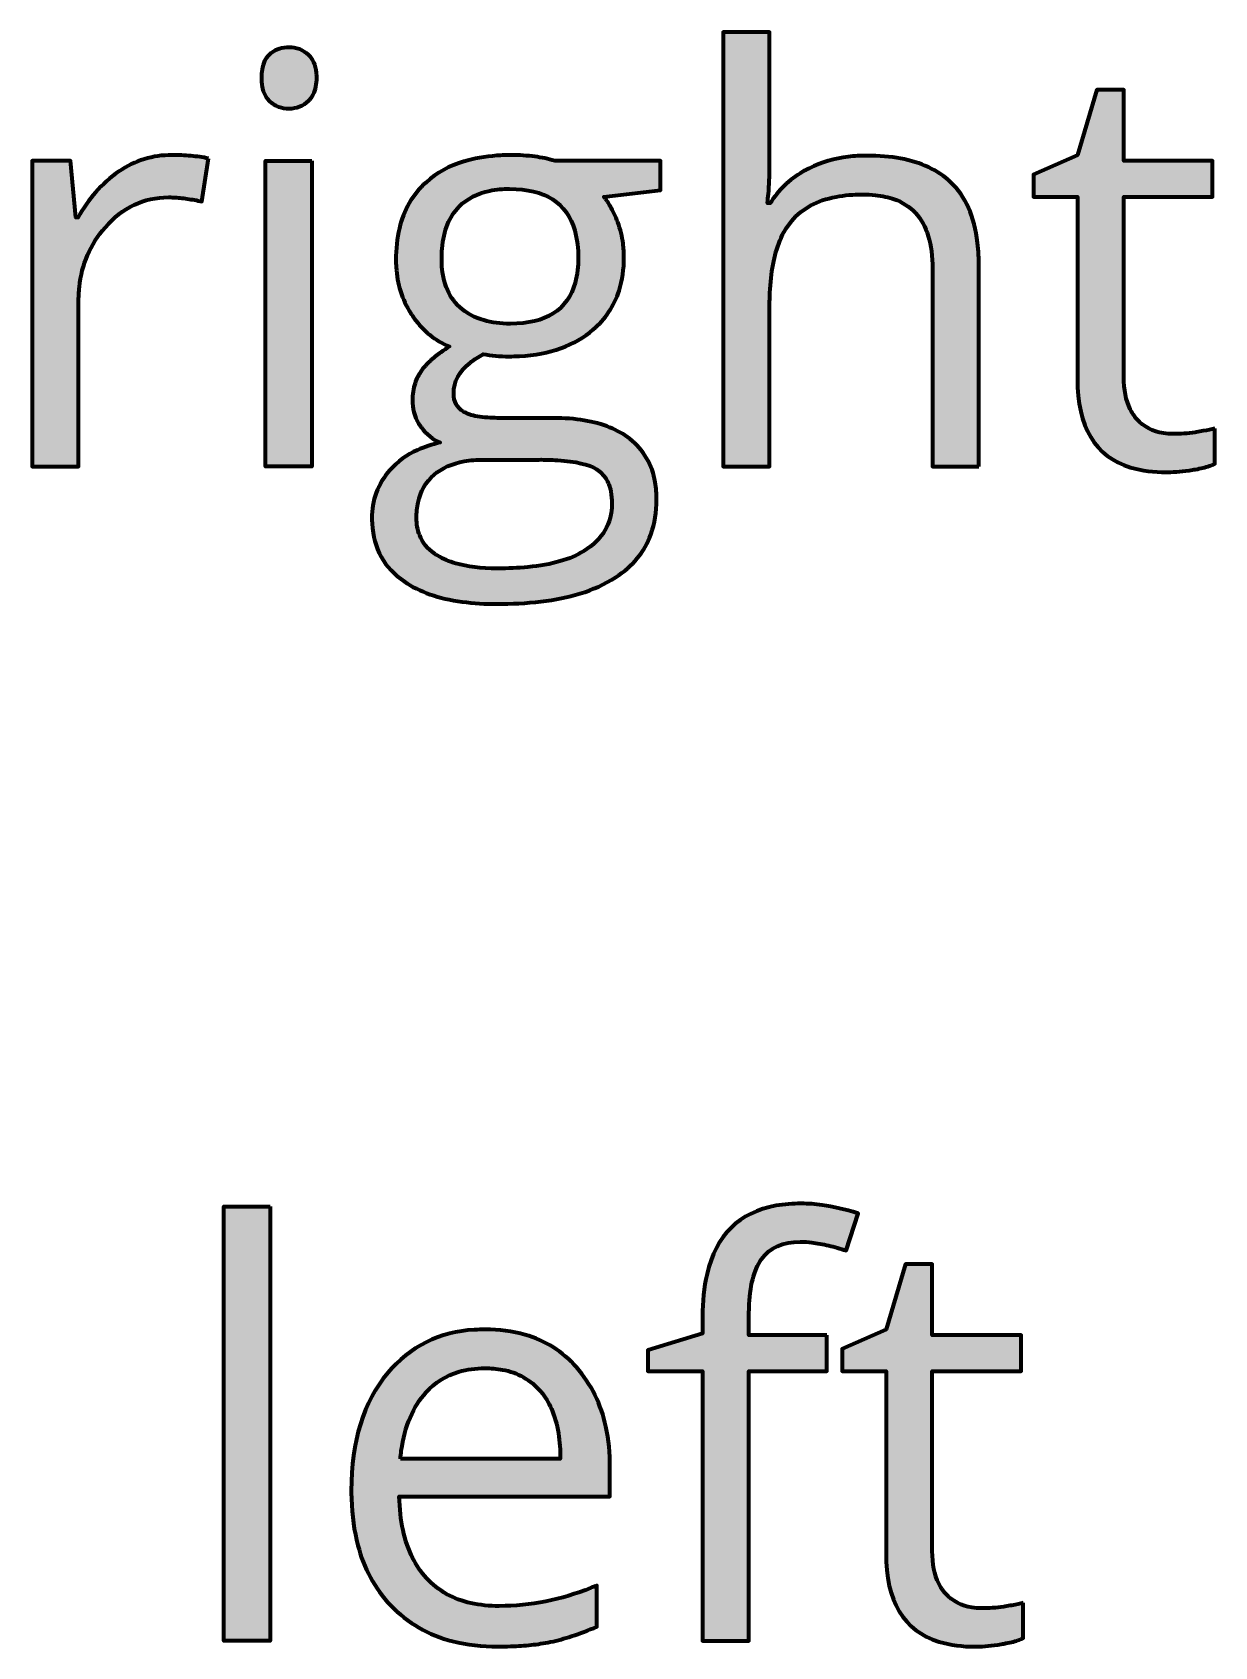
# Model space of a CAD drawing. Header units: millimetres. Extents: x -372 to 413, y -257 to 13.
# Drawn here: x -271.96 to -248.7, y -211.25 to -179.51 of the extents above; entities that cross this region are included whole.
import ezdxf

# ---------------------------------------------------------------- set-up
doc = ezdxf.new("R2010")
doc.units = ezdxf.units.MM
doc.header["$MEASUREMENT"] = 0
doc.layers.add('Layer 1', color=7, linetype='Continuous')

msp = doc.modelspace()

# ---------------------------------------------------------------- hatches: boundary and pattern name
at = {"layer": 'Layer 1', "true_color": 0x777777}
h = msp.add_hatch(color=8, dxfattribs=at)
edge = h.paths.add_edge_path()
edge.add_spline(control_points=[(-253.34, -188.05), (-253.34, -188.05), (-254.251, -188.05), (-254.251, -188.05), (-254.251, -188.05), (-254.251, -184.159), (-254.251, -184.159), (-254.251, -183.668), (-254.363, -183.302), (-254.586, -183.061), (-254.703, -182.938), (-254.847, -182.845), (-255.007, -182.792), (-255.117, -182.753), (-255.24, -182.726), (-255.376, -182.712), (-255.462, -182.703), (-255.548, -182.698), (-255.634, -182.699), (-255.807, -182.697), (-255.98, -182.712), (-256.149, -182.744), (-256.525, -182.815), (-256.815, -182.972), (-257.02, -183.215), (-257.132, -183.35), (-257.219, -183.504), (-257.277, -183.67), (-257.381, -183.948), (-257.439, -184.294), (-257.453, -184.708), (-257.456, -184.773), (-257.457, -184.839), (-257.456, -184.905), (-257.456, -184.905), (-257.456, -188.05), (-257.456, -188.05), (-257.456, -188.05), (-258.367, -188.05), (-258.367, -188.05), (-258.367, -188.05), (-258.367, -179.51), (-258.367, -179.51), (-258.367, -179.51), (-257.456, -179.51), (-257.456, -179.51), (-257.456, -179.51), (-257.456, -182.095), (-257.456, -182.095), (-257.456, -182.2), (-257.458, -182.305), (-257.462, -182.41), (-257.466, -182.508), (-257.471, -182.599), (-257.479, -182.684), (-257.485, -182.745), (-257.492, -182.807), (-257.5, -182.869), (-257.5, -182.869), (-257.445, -182.869), (-257.445, -182.869), (-257.287, -182.615), (-257.067, -182.404), (-256.807, -182.255), (-256.766, -182.23), (-256.723, -182.207), (-256.679, -182.186), (-256.439, -182.066), (-256.179, -181.989), (-255.912, -181.958), (-255.791, -181.943), (-255.669, -181.935), (-255.546, -181.936), (-255.062, -181.936), (-254.658, -182.011), (-254.333, -182.163), (-254.171, -182.237), (-254.022, -182.337), (-253.891, -182.46), (-253.606, -182.731), (-253.431, -183.127), (-253.367, -183.647), (-253.349, -183.806), (-253.34, -183.966), (-253.34, -184.126), (-253.34, -184.126), (-253.34, -188.05), (-253.34, -188.05)], knot_values=[0, 0, 0, 0, 1, 1, 1, 2, 2, 2, 3, 3, 3, 4, 4, 4, 5, 5, 5, 6, 6, 6, 7, 7, 7, 8, 8, 8, 9, 9, 9, 10, 10, 10, 11, 11, 11, 12, 12, 12, 13, 13, 13, 14, 14, 14, 15, 15, 15, 16, 16, 16, 17, 17, 17, 18, 18, 18, 19, 19, 19, 20, 20, 20, 21, 21, 21, 22, 22, 22, 23, 23, 23, 24, 24, 24, 25, 25, 25, 26, 26, 26, 27, 27, 27, 28, 28, 28, 29, 29, 29, 29], degree=3, periodic=1)
edge = h.paths.add_edge_path()
edge.add_spline(control_points=[(-261.682, -182.035), (-261.682, -182.035), (-259.602, -182.035), (-259.602, -182.035), (-259.602, -182.035), (-259.602, -182.611), (-259.602, -182.611), (-259.602, -182.611), (-260.716, -182.743), (-260.716, -182.743), (-260.669, -182.803), (-260.626, -182.866), (-260.588, -182.933), (-260.536, -183.024), (-260.487, -183.128), (-260.442, -183.245), (-260.391, -183.379), (-260.356, -183.52), (-260.338, -183.663), (-260.327, -183.756), (-260.321, -183.85), (-260.321, -183.944), (-260.319, -184.163), (-260.352, -184.382), (-260.417, -184.592), (-260.513, -184.888), (-260.688, -185.152), (-260.924, -185.355), (-261.287, -185.671), (-261.771, -185.845), (-262.377, -185.877), (-262.446, -185.88), (-262.514, -185.882), (-262.582, -185.882), (-262.762, -185.882), (-262.93, -185.867), (-263.087, -185.838), (-263.18, -185.885), (-263.267, -185.942), (-263.348, -186.007), (-263.562, -186.179), (-263.669, -186.381), (-263.669, -186.612), (-263.669, -186.771), (-263.606, -186.89), (-263.478, -186.969), (-263.475, -186.971), (-263.471, -186.974), (-263.466, -186.977), (-263.422, -187.002), (-263.374, -187.021), (-263.324, -187.035), (-263.226, -187.063), (-263.101, -187.082), (-262.95, -187.09), (-262.89, -187.093), (-262.83, -187.094), (-262.769, -187.095), (-262.769, -187.095), (-261.704, -187.095), (-261.704, -187.095), (-261.27, -187.095), (-260.902, -187.156), (-260.602, -187.278), (-260.459, -187.335), (-260.325, -187.411), (-260.203, -187.506), (-259.936, -187.715), (-259.759, -188.019), (-259.707, -188.355), (-259.688, -188.47), (-259.679, -188.586), (-259.679, -188.703), (-259.676, -188.935), (-259.714, -189.166), (-259.791, -189.385), (-259.917, -189.727), (-260.146, -190.007), (-260.48, -190.226), (-260.699, -190.365), (-260.936, -190.472), (-261.184, -190.545), (-261.416, -190.615), (-261.673, -190.668), (-261.955, -190.702), (-262.242, -190.735), (-262.53, -190.751), (-262.818, -190.75), (-263.048, -190.751), (-263.276, -190.736), (-263.503, -190.707), (-263.967, -190.644), (-264.345, -190.512), (-264.637, -190.311), (-265.036, -190.037), (-265.248, -189.657), (-265.274, -189.173), (-265.276, -189.139), (-265.277, -189.105), (-265.277, -189.071), (-265.284, -188.721), (-265.158, -188.382), (-264.925, -188.121), (-264.774, -187.95), (-264.588, -187.815), (-264.379, -187.723), (-264.238, -187.659), (-264.09, -187.611), (-263.938, -187.578), (-264.084, -187.511), (-264.21, -187.409), (-264.305, -187.281), (-264.312, -187.272), (-264.318, -187.263), (-264.324, -187.254), (-264.42, -187.12), (-264.474, -186.961), (-264.48, -186.797), (-264.481, -186.779), (-264.482, -186.761), (-264.481, -186.744), (-264.482, -186.629), (-264.464, -186.516), (-264.428, -186.408), (-264.4, -186.322), (-264.358, -186.24), (-264.305, -186.167), (-264.255, -186.096), (-264.197, -186.031), (-264.133, -185.973), (-264.072, -185.915), (-264.002, -185.859), (-263.924, -185.803), (-263.868, -185.763), (-263.81, -185.725), (-263.751, -185.69), (-264.031, -185.574), (-264.271, -185.381), (-264.445, -185.134), (-264.468, -185.102), (-264.49, -185.07), (-264.511, -185.037), (-264.684, -184.764), (-264.784, -184.451), (-264.8, -184.129), (-264.804, -184.08), (-264.805, -184.031), (-264.805, -183.983), (-264.807, -183.773), (-264.784, -183.564), (-264.735, -183.36), (-264.658, -183.013), (-264.475, -182.699), (-264.212, -182.46), (-263.998, -182.27), (-263.744, -182.13), (-263.469, -182.05), (-263.273, -181.99), (-263.056, -181.951), (-262.819, -181.935), (-262.724, -181.928), (-262.629, -181.925), (-262.533, -181.925), (-262.379, -181.924), (-262.225, -181.934), (-262.071, -181.954), (-261.94, -181.971), (-261.81, -181.998), (-261.682, -182.035)], knot_values=[0, 0, 0, 0, 1, 1, 1, 2, 2, 2, 3, 3, 3, 4, 4, 4, 5, 5, 5, 6, 6, 6, 7, 7, 7, 8, 8, 8, 9, 9, 9, 10, 10, 10, 11, 11, 11, 12, 12, 12, 13, 13, 13, 14, 14, 14, 15, 15, 15, 16, 16, 16, 17, 17, 17, 18, 18, 18, 19, 19, 19, 20, 20, 20, 21, 21, 21, 22, 22, 22, 23, 23, 23, 24, 24, 24, 25, 25, 25, 26, 26, 26, 27, 27, 27, 28, 28, 28, 29, 29, 29, 30, 30, 30, 31, 31, 31, 32, 32, 32, 33, 33, 33, 34, 34, 34, 35, 35, 35, 36, 36, 36, 37, 37, 37, 38, 38, 38, 39, 39, 39, 40, 40, 40, 41, 41, 41, 42, 42, 42, 43, 43, 43, 44, 44, 44, 45, 45, 45, 46, 46, 46, 47, 47, 47, 48, 48, 48, 49, 49, 49, 50, 50, 50, 51, 51, 51, 52, 52, 52, 53, 53, 53, 54, 54, 54, 55, 55, 55, 56, 56, 56, 56], degree=3, periodic=1)
edge = h.paths.add_edge_path()
edge.add_spline(control_points=[(-248.702, -187.298), (-248.702, -187.298), (-248.702, -187.995), (-248.702, -187.995), (-248.737, -188.011), (-248.772, -188.025), (-248.808, -188.037), (-248.884, -188.062), (-248.976, -188.084), (-249.084, -188.104), (-249.102, -188.107), (-249.12, -188.11), (-249.138, -188.113), (-249.318, -188.141), (-249.48, -188.157), (-249.626, -188.159), (-249.637, -188.159), (-249.647, -188.159), (-249.657, -188.159), (-249.895, -188.162), (-250.131, -188.131), (-250.358, -188.065), (-251.054, -187.85), (-251.402, -187.269), (-251.402, -186.321), (-251.402, -186.321), (-251.402, -182.743), (-251.402, -182.743), (-251.402, -182.743), (-252.264, -182.743), (-252.264, -182.743), (-252.264, -182.743), (-252.264, -182.304), (-252.264, -182.304), (-252.264, -182.304), (-251.402, -181.925), (-251.402, -181.925), (-251.402, -181.925), (-251.018, -180.641), (-251.018, -180.641), (-251.018, -180.641), (-250.491, -180.641), (-250.491, -180.641), (-250.491, -180.641), (-250.491, -182.035), (-250.491, -182.035), (-250.491, -182.035), (-248.746, -182.035), (-248.746, -182.035), (-248.746, -182.035), (-248.746, -182.743), (-248.746, -182.743), (-248.746, -182.743), (-250.491, -182.743), (-250.491, -182.743), (-250.491, -182.743), (-250.491, -186.283), (-250.491, -186.283), (-250.491, -186.537), (-250.449, -186.749), (-250.364, -186.921), (-250.33, -186.991), (-250.286, -187.057), (-250.233, -187.117), (-250.099, -187.268), (-249.914, -187.367), (-249.713, -187.394), (-249.651, -187.403), (-249.588, -187.408), (-249.525, -187.408), (-249.379, -187.408), (-249.232, -187.397), (-249.087, -187.376), (-249.078, -187.374), (-249.069, -187.373), (-249.059, -187.372), (-249.015, -187.365), (-248.971, -187.357), (-248.927, -187.349), (-248.838, -187.332), (-248.763, -187.315), (-248.702, -187.298)], knot_values=[0, 0, 0, 0, 1, 1, 1, 2, 2, 2, 3, 3, 3, 4, 4, 4, 5, 5, 5, 6, 6, 6, 7, 7, 7, 8, 8, 8, 9, 9, 9, 10, 10, 10, 11, 11, 11, 12, 12, 12, 13, 13, 13, 14, 14, 14, 15, 15, 15, 16, 16, 16, 17, 17, 17, 18, 18, 18, 19, 19, 19, 20, 20, 20, 21, 21, 21, 22, 22, 22, 23, 23, 23, 24, 24, 24, 25, 25, 25, 26, 26, 26, 27, 27, 27, 27], degree=3, periodic=1)
edge = h.paths.add_edge_path()
edge.add_spline(control_points=[(-268.493, -181.991), (-268.493, -181.991), (-268.619, -182.836), (-268.619, -182.836), (-268.715, -182.814), (-268.812, -182.797), (-268.908, -182.783), (-269.004, -182.769), (-269.095, -182.76), (-269.18, -182.756), (-269.213, -182.754), (-269.246, -182.754), (-269.278, -182.754), (-269.765, -182.754), (-270.181, -182.951), (-270.526, -183.346), (-270.812, -183.673), (-270.987, -184.081), (-271.028, -184.514), (-271.04, -184.616), (-271.046, -184.719), (-271.045, -184.823), (-271.045, -184.823), (-271.045, -188.05), (-271.045, -188.05), (-271.045, -188.05), (-271.956, -188.05), (-271.956, -188.05), (-271.956, -188.05), (-271.956, -182.035), (-271.956, -182.035), (-271.956, -182.035), (-271.204, -182.035), (-271.204, -182.035), (-271.204, -182.035), (-271.1, -183.149), (-271.1, -183.149), (-271.1, -183.149), (-271.056, -183.149), (-271.056, -183.149), (-270.958, -182.974), (-270.843, -182.809), (-270.712, -182.657), (-270.577, -182.499), (-270.421, -182.359), (-270.249, -182.243), (-269.944, -182.033), (-269.582, -181.922), (-269.212, -181.925), (-269.087, -181.924), (-268.962, -181.93), (-268.837, -181.941), (-268.722, -181.951), (-268.607, -181.967), (-268.493, -181.991)], knot_values=[0, 0, 0, 0, 1, 1, 1, 2, 2, 2, 3, 3, 3, 4, 4, 4, 5, 5, 5, 6, 6, 6, 7, 7, 7, 8, 8, 8, 9, 9, 9, 10, 10, 10, 11, 11, 11, 12, 12, 12, 13, 13, 13, 14, 14, 14, 15, 15, 15, 16, 16, 16, 17, 17, 17, 18, 18, 18, 18], degree=3, periodic=1)
h.paths.add_polyline_path([(-266.457, -182.035), (-266.457, -188.05), (-267.368, -188.05), (-267.368, -182.035)])
edge = h.paths.add_edge_path()
edge.add_spline(control_points=[(-261.995, -187.913), (-261.995, -187.913), (-263.087, -187.913), (-263.087, -187.913), (-263.214, -187.912), (-263.34, -187.922), (-263.464, -187.944), (-263.702, -187.988), (-263.898, -188.076), (-264.053, -188.209), (-264.217, -188.349), (-264.328, -188.541), (-264.368, -188.753), (-264.39, -188.854), (-264.4, -188.956), (-264.399, -189.06), (-264.401, -189.175), (-264.38, -189.29), (-264.338, -189.399), (-264.281, -189.545), (-264.182, -189.667), (-264.041, -189.765), (-264.024, -189.777), (-264.006, -189.788), (-263.987, -189.8), (-263.875, -189.867), (-263.755, -189.919), (-263.628, -189.954), (-263.403, -190.019), (-263.132, -190.052), (-262.814, -190.053), (-262.812, -190.053), (-262.81, -190.053), (-262.807, -190.053), (-262.608, -190.053), (-262.408, -190.044), (-262.209, -190.026), (-261.74, -189.979), (-261.373, -189.874), (-261.108, -189.71), (-260.741, -189.481), (-260.557, -189.171), (-260.557, -188.78), (-260.557, -188.697), (-260.564, -188.615), (-260.579, -188.535), (-260.599, -188.441), (-260.63, -188.359), (-260.673, -188.289), (-260.72, -188.213), (-260.784, -188.149), (-260.859, -188.102), (-261.013, -188.006), (-261.269, -187.946), (-261.627, -187.923), (-261.75, -187.915), (-261.873, -187.912), (-261.995, -187.913)], knot_values=[0, 0, 0, 0, 1, 1, 1, 2, 2, 2, 3, 3, 3, 4, 4, 4, 5, 5, 5, 6, 6, 6, 7, 7, 7, 8, 8, 8, 9, 9, 9, 10, 10, 10, 11, 11, 11, 12, 12, 12, 13, 13, 13, 14, 14, 14, 15, 15, 15, 16, 16, 16, 17, 17, 17, 18, 18, 18, 19, 19, 19, 19], degree=3, periodic=1)
edge = h.paths.add_edge_path()
edge.add_spline(control_points=[(-263.905, -183.961), (-263.905, -184.381), (-263.786, -184.7), (-263.548, -184.916), (-263.412, -185.037), (-263.25, -185.125), (-263.074, -185.173), (-262.92, -185.217), (-262.747, -185.24), (-262.554, -185.24), (-261.853, -185.24), (-261.428, -184.971), (-261.28, -184.433), (-261.239, -184.273), (-261.219, -184.108), (-261.221, -183.944), (-261.219, -183.763), (-261.241, -183.582), (-261.288, -183.408), (-261.444, -182.862), (-261.871, -182.589), (-262.571, -182.589), (-262.702, -182.588), (-262.832, -182.6), (-262.96, -182.626), (-263.205, -182.676), (-263.405, -182.779), (-263.559, -182.935), (-263.755, -183.13), (-263.867, -183.406), (-263.897, -183.763), (-263.903, -183.828), (-263.906, -183.895), (-263.905, -183.961)], knot_values=[0, 0, 0, 0, 1, 1, 1, 2, 2, 2, 3, 3, 3, 4, 4, 4, 5, 5, 5, 6, 6, 6, 7, 7, 7, 8, 8, 8, 9, 9, 9, 10, 10, 10, 11, 11, 11, 11], degree=3, periodic=1)
edge = h.paths.add_edge_path()
edge.add_spline(control_points=[(-267.432, -180.238), (-267.441, -180.293), (-267.446, -180.349), (-267.445, -180.405), (-267.445, -180.609), (-267.394, -180.762), (-267.291, -180.863), (-267.239, -180.915), (-267.176, -180.955), (-267.106, -180.981), (-267.043, -181.003), (-266.975, -181.014), (-266.907, -181.014), (-266.761, -181.014), (-266.634, -180.963), (-266.528, -180.863), (-266.454, -180.793), (-266.406, -180.697), (-266.384, -180.577), (-266.374, -180.52), (-266.369, -180.462), (-266.369, -180.405), (-266.369, -180.372), (-266.371, -180.339), (-266.373, -180.306), (-266.389, -180.15), (-266.44, -180.031), (-266.528, -179.949), (-266.631, -179.851), (-266.767, -179.798), (-266.907, -179.801), (-266.923, -179.8), (-266.938, -179.801), (-266.953, -179.802), (-267.08, -179.807), (-267.2, -179.859), (-267.291, -179.946), (-267.364, -180.015), (-267.411, -180.112), (-267.432, -180.238)], knot_values=[0, 0, 0, 0, 1, 1, 1, 2, 2, 2, 3, 3, 3, 4, 4, 4, 5, 5, 5, 6, 6, 6, 7, 7, 7, 8, 8, 8, 9, 9, 9, 10, 10, 10, 11, 11, 11, 12, 12, 12, 13, 13, 13, 13], degree=3, periodic=1)
h = msp.add_hatch(color=8, dxfattribs=at)
edge = h.paths.add_edge_path()
edge.add_spline(control_points=[(-256.331, -205.125), (-256.331, -205.125), (-256.331, -205.833), (-256.331, -205.833), (-256.331, -205.833), (-257.862, -205.833), (-257.862, -205.833), (-257.862, -205.833), (-257.862, -211.14), (-257.862, -211.14), (-257.862, -211.14), (-258.773, -211.14), (-258.773, -211.14), (-258.773, -211.14), (-258.773, -205.833), (-258.773, -205.833), (-258.773, -205.833), (-259.849, -205.833), (-259.849, -205.833), (-259.849, -205.833), (-259.849, -205.421), (-259.849, -205.421), (-259.849, -205.421), (-258.773, -205.092), (-258.773, -205.092), (-258.773, -205.092), (-258.773, -204.757), (-258.773, -204.757), (-258.777, -204.475), (-258.748, -204.194), (-258.687, -203.92), (-258.509, -203.159), (-258.057, -202.713), (-257.329, -202.581), (-257.167, -202.552), (-257.002, -202.539), (-256.836, -202.54), (-256.698, -202.54), (-256.559, -202.551), (-256.421, -202.572), (-256.205, -202.602), (-255.97, -202.656), (-255.716, -202.732), (-255.716, -202.732), (-255.952, -203.462), (-255.952, -203.462), (-256.066, -203.425), (-256.181, -203.392), (-256.296, -203.365), (-256.412, -203.337), (-256.521, -203.318), (-256.623, -203.306), (-256.699, -203.296), (-256.776, -203.292), (-256.852, -203.292), (-257.196, -203.292), (-257.451, -203.406), (-257.615, -203.635), (-257.765, -203.842), (-257.846, -204.163), (-257.86, -204.598), (-257.862, -204.643), (-257.863, -204.689), (-257.862, -204.735), (-257.862, -204.735), (-257.862, -205.125), (-257.862, -205.125), (-257.862, -205.125), (-256.331, -205.125), (-256.331, -205.125)], knot_values=[0, 0, 0, 0, 1, 1, 1, 2, 2, 2, 3, 3, 3, 4, 4, 4, 5, 5, 5, 6, 6, 6, 7, 7, 7, 8, 8, 8, 9, 9, 9, 10, 10, 10, 11, 11, 11, 12, 12, 12, 13, 13, 13, 14, 14, 14, 15, 15, 15, 16, 16, 16, 17, 17, 17, 18, 18, 18, 19, 19, 19, 20, 20, 20, 21, 21, 21, 22, 22, 22, 23, 23, 23, 23], degree=3, periodic=1)
edge = h.paths.add_edge_path()
edge.add_spline(control_points=[(-260.595, -207.721), (-260.595, -207.721), (-260.595, -208.297), (-260.595, -208.297), (-260.595, -208.297), (-264.739, -208.297), (-264.739, -208.297), (-264.727, -208.779), (-264.639, -209.182), (-264.477, -209.506), (-264.406, -209.651), (-264.314, -209.785), (-264.204, -209.905), (-263.972, -210.154), (-263.668, -210.325), (-263.334, -210.395), (-263.151, -210.435), (-262.963, -210.455), (-262.774, -210.454), (-262.156, -210.451), (-261.545, -210.33), (-260.972, -210.097), (-260.933, -210.081), (-260.893, -210.064), (-260.853, -210.048), (-260.853, -210.048), (-260.853, -210.86), (-260.853, -210.86), (-261.017, -210.93), (-261.183, -210.993), (-261.352, -211.048), (-261.489, -211.092), (-261.627, -211.129), (-261.767, -211.159), (-261.893, -211.185), (-262.019, -211.204), (-262.146, -211.218), (-262.271, -211.231), (-262.404, -211.24), (-262.545, -211.245), (-262.633, -211.248), (-262.72, -211.249), (-262.807, -211.25), (-263.106, -211.252), (-263.404, -211.217), (-263.693, -211.145), (-264.159, -211.03), (-264.582, -210.785), (-264.912, -210.438), (-265.222, -210.106), (-265.443, -209.7), (-265.553, -209.26), (-265.628, -208.981), (-265.67, -208.676), (-265.68, -208.346), (-265.682, -208.291), (-265.683, -208.236), (-265.683, -208.182), (-265.683, -207.212), (-265.445, -206.441), (-264.967, -205.871), (-264.546, -205.359), (-263.927, -205.051), (-263.265, -205.023), (-263.192, -205.017), (-263.118, -205.015), (-263.043, -205.015), (-262.779, -205.012), (-262.516, -205.048), (-262.261, -205.12), (-261.871, -205.231), (-261.522, -205.453), (-261.254, -205.759), (-260.965, -206.09), (-260.766, -206.491), (-260.677, -206.923), (-260.621, -207.185), (-260.594, -207.452), (-260.595, -207.721)], knot_values=[0, 0, 0, 0, 1, 1, 1, 2, 2, 2, 3, 3, 3, 4, 4, 4, 5, 5, 5, 6, 6, 6, 7, 7, 7, 8, 8, 8, 9, 9, 9, 10, 10, 10, 11, 11, 11, 12, 12, 12, 13, 13, 13, 14, 14, 14, 15, 15, 15, 16, 16, 16, 17, 17, 17, 18, 18, 18, 19, 19, 19, 20, 20, 20, 21, 21, 21, 22, 22, 22, 23, 23, 23, 24, 24, 24, 25, 25, 25, 26, 26, 26, 26], degree=3, periodic=1)
edge = h.paths.add_edge_path()
edge.add_spline(control_points=[(-252.467, -210.388), (-252.467, -210.388), (-252.467, -211.085), (-252.467, -211.085), (-252.502, -211.101), (-252.537, -211.115), (-252.573, -211.127), (-252.649, -211.152), (-252.741, -211.174), (-252.849, -211.194), (-252.867, -211.197), (-252.885, -211.2), (-252.903, -211.203), (-253.083, -211.232), (-253.245, -211.248), (-253.391, -211.25), (-253.402, -211.25), (-253.412, -211.25), (-253.422, -211.25), (-253.66, -211.253), (-253.896, -211.221), (-254.123, -211.155), (-254.819, -210.94), (-255.167, -210.359), (-255.167, -209.411), (-255.167, -209.411), (-255.167, -205.833), (-255.167, -205.833), (-255.167, -205.833), (-256.029, -205.833), (-256.029, -205.833), (-256.029, -205.833), (-256.029, -205.394), (-256.029, -205.394), (-256.029, -205.394), (-255.167, -205.015), (-255.167, -205.015), (-255.167, -205.015), (-254.783, -203.731), (-254.783, -203.731), (-254.783, -203.731), (-254.256, -203.731), (-254.256, -203.731), (-254.256, -203.731), (-254.256, -205.125), (-254.256, -205.125), (-254.256, -205.125), (-252.511, -205.125), (-252.511, -205.125), (-252.511, -205.125), (-252.511, -205.833), (-252.511, -205.833), (-252.511, -205.833), (-254.256, -205.833), (-254.256, -205.833), (-254.256, -205.833), (-254.256, -209.373), (-254.256, -209.373), (-254.256, -209.627), (-254.214, -209.84), (-254.129, -210.012), (-254.095, -210.082), (-254.051, -210.148), (-253.998, -210.207), (-253.864, -210.358), (-253.679, -210.457), (-253.478, -210.484), (-253.416, -210.493), (-253.353, -210.498), (-253.29, -210.498), (-253.144, -210.498), (-252.998, -210.488), (-252.852, -210.467), (-252.843, -210.465), (-252.834, -210.463), (-252.824, -210.462), (-252.78, -210.455), (-252.736, -210.448), (-252.692, -210.44), (-252.603, -210.423), (-252.528, -210.406), (-252.467, -210.388)], knot_values=[0, 0, 0, 0, 1, 1, 1, 2, 2, 2, 3, 3, 3, 4, 4, 4, 5, 5, 5, 6, 6, 6, 7, 7, 7, 8, 8, 8, 9, 9, 9, 10, 10, 10, 11, 11, 11, 12, 12, 12, 13, 13, 13, 14, 14, 14, 15, 15, 15, 16, 16, 16, 17, 17, 17, 18, 18, 18, 19, 19, 19, 20, 20, 20, 21, 21, 21, 22, 22, 22, 23, 23, 23, 24, 24, 24, 25, 25, 25, 26, 26, 26, 27, 27, 27, 27], degree=3, periodic=1)
h.paths.add_polyline_path([(-267.28, -202.6), (-267.28, -211.14), (-268.191, -211.14), (-268.191, -202.6)])
edge = h.paths.add_edge_path()
edge.add_spline(control_points=[(-264.717, -207.556), (-264.717, -207.556), (-261.572, -207.556), (-261.572, -207.556), (-261.572, -207.389), (-261.584, -207.222), (-261.61, -207.057), (-261.639, -206.878), (-261.685, -206.717), (-261.748, -206.575), (-261.801, -206.452), (-261.871, -206.338), (-261.956, -206.236), (-262.148, -206.008), (-262.415, -205.856), (-262.708, -205.808), (-262.823, -205.787), (-262.938, -205.777), (-263.054, -205.778), (-263.23, -205.776), (-263.405, -205.8), (-263.573, -205.849), (-263.818, -205.921), (-264.038, -206.06), (-264.209, -206.25), (-264.469, -206.534), (-264.633, -206.918), (-264.699, -207.401), (-264.707, -207.452), (-264.713, -207.504), (-264.717, -207.556)], knot_values=[0, 0, 0, 0, 1, 1, 1, 2, 2, 2, 3, 3, 3, 4, 4, 4, 5, 5, 5, 6, 6, 6, 7, 7, 7, 8, 8, 8, 9, 9, 9, 10, 10, 10, 10], degree=3, periodic=1)

# ---------------------------------------------------------------- linework, layer by layer
at = {"layer": 'Layer 1', "color": 8, "lineweight": 70, "true_color": 0x777777}
for points in [[(-266.457, -182.035), (-266.457, -188.05), (-267.368, -188.05), (-267.368, -182.035), (-266.457, -182.035)], [(-267.28, -202.6), (-267.28, -211.14), (-268.191, -211.14), (-268.191, -202.6), (-267.28, -202.6)]]:
    msp.add_lwpolyline(points, dxfattribs=at)
for points, knots in [([(-253.34, -188.05), (-253.34, -188.05), (-254.251, -188.05), (-254.251, -188.05), (-254.251, -188.05), (-254.251, -184.159), (-254.251, -184.159), (-254.251, -183.668), (-254.363, -183.302), (-254.586, -183.061), (-254.703, -182.938), (-254.847, -182.845), (-255.007, -182.792), (-255.117, -182.753), (-255.24, -182.726), (-255.376, -182.712), (-255.462, -182.703), (-255.548, -182.698), (-255.634, -182.699), (-255.807, -182.697), (-255.98, -182.712), (-256.149, -182.744), (-256.525, -182.815), (-256.815, -182.972), (-257.02, -183.215), (-257.132, -183.35), (-257.219, -183.504), (-257.277, -183.67), (-257.381, -183.948), (-257.439, -184.294), (-257.453, -184.708), (-257.456, -184.773), (-257.457, -184.839), (-257.456, -184.905), (-257.456, -184.905), (-257.456, -188.05), (-257.456, -188.05), (-257.456, -188.05), (-258.367, -188.05), (-258.367, -188.05), (-258.367, -188.05), (-258.367, -179.51), (-258.367, -179.51), (-258.367, -179.51), (-257.456, -179.51), (-257.456, -179.51), (-257.456, -179.51), (-257.456, -182.095), (-257.456, -182.095), (-257.456, -182.2), (-257.458, -182.305), (-257.462, -182.41), (-257.466, -182.508), (-257.471, -182.599), (-257.479, -182.684), (-257.485, -182.745), (-257.492, -182.807), (-257.5, -182.869), (-257.5, -182.869), (-257.445, -182.869), (-257.445, -182.869), (-257.287, -182.615), (-257.067, -182.404), (-256.807, -182.255), (-256.766, -182.23), (-256.723, -182.207), (-256.679, -182.186), (-256.439, -182.066), (-256.179, -181.989), (-255.912, -181.958), (-255.791, -181.943), (-255.669, -181.935), (-255.546, -181.936), (-255.062, -181.936), (-254.658, -182.011), (-254.333, -182.163), (-254.171, -182.237), (-254.022, -182.337), (-253.891, -182.46), (-253.606, -182.731), (-253.431, -183.127), (-253.367, -183.647), (-253.349, -183.806), (-253.34, -183.966), (-253.34, -184.126), (-253.34, -184.126), (-253.34, -188.05), (-253.34, -188.05)], [0, 0, 0, 0, 1, 1, 1, 2, 2, 2, 3, 3, 3, 4, 4, 4, 5, 5, 5, 6, 6, 6, 7, 7, 7, 8, 8, 8, 9, 9, 9, 10, 10, 10, 11, 11, 11, 12, 12, 12, 13, 13, 13, 14, 14, 14, 15, 15, 15, 16, 16, 16, 17, 17, 17, 18, 18, 18, 19, 19, 19, 20, 20, 20, 21, 21, 21, 22, 22, 22, 23, 23, 23, 24, 24, 24, 25, 25, 25, 26, 26, 26, 27, 27, 27, 28, 28, 28, 29, 29, 29, 29]), ([(-267.432, -180.238), (-267.441, -180.293), (-267.446, -180.349), (-267.445, -180.405), (-267.445, -180.609), (-267.394, -180.762), (-267.291, -180.863), (-267.239, -180.915), (-267.176, -180.955), (-267.106, -180.981), (-267.043, -181.003), (-266.975, -181.014), (-266.907, -181.014), (-266.761, -181.014), (-266.634, -180.963), (-266.528, -180.863), (-266.454, -180.793), (-266.406, -180.697), (-266.384, -180.577), (-266.374, -180.52), (-266.369, -180.462), (-266.369, -180.405), (-266.369, -180.372), (-266.371, -180.339), (-266.373, -180.306), (-266.389, -180.15), (-266.44, -180.031), (-266.528, -179.949), (-266.631, -179.851), (-266.767, -179.798), (-266.907, -179.801), (-266.923, -179.8), (-266.938, -179.801), (-266.953, -179.802), (-267.08, -179.807), (-267.2, -179.859), (-267.291, -179.946), (-267.364, -180.015), (-267.411, -180.112), (-267.432, -180.238)], [0, 0, 0, 0, 1, 1, 1, 2, 2, 2, 3, 3, 3, 4, 4, 4, 5, 5, 5, 6, 6, 6, 7, 7, 7, 8, 8, 8, 9, 9, 9, 10, 10, 10, 11, 11, 11, 12, 12, 12, 13, 13, 13, 13]), ([(-248.702, -187.298), (-248.702, -187.298), (-248.702, -187.995), (-248.702, -187.995), (-248.737, -188.011), (-248.772, -188.025), (-248.808, -188.037), (-248.884, -188.062), (-248.976, -188.084), (-249.084, -188.104), (-249.102, -188.107), (-249.12, -188.11), (-249.138, -188.113), (-249.318, -188.141), (-249.48, -188.157), (-249.626, -188.159), (-249.637, -188.159), (-249.647, -188.159), (-249.657, -188.159), (-249.895, -188.162), (-250.131, -188.131), (-250.358, -188.065), (-251.054, -187.85), (-251.402, -187.269), (-251.402, -186.321), (-251.402, -186.321), (-251.402, -182.743), (-251.402, -182.743), (-251.402, -182.743), (-252.264, -182.743), (-252.264, -182.743), (-252.264, -182.743), (-252.264, -182.304), (-252.264, -182.304), (-252.264, -182.304), (-251.402, -181.925), (-251.402, -181.925), (-251.402, -181.925), (-251.018, -180.641), (-251.018, -180.641), (-251.018, -180.641), (-250.491, -180.641), (-250.491, -180.641), (-250.491, -180.641), (-250.491, -182.035), (-250.491, -182.035), (-250.491, -182.035), (-248.746, -182.035), (-248.746, -182.035), (-248.746, -182.035), (-248.746, -182.743), (-248.746, -182.743), (-248.746, -182.743), (-250.491, -182.743), (-250.491, -182.743), (-250.491, -182.743), (-250.491, -186.283), (-250.491, -186.283), (-250.491, -186.537), (-250.449, -186.749), (-250.364, -186.921), (-250.33, -186.991), (-250.286, -187.057), (-250.233, -187.117), (-250.099, -187.268), (-249.914, -187.367), (-249.713, -187.394), (-249.651, -187.403), (-249.588, -187.408), (-249.525, -187.408), (-249.379, -187.408), (-249.232, -187.397), (-249.087, -187.376), (-249.078, -187.374), (-249.069, -187.373), (-249.059, -187.372), (-249.015, -187.365), (-248.971, -187.357), (-248.927, -187.349), (-248.838, -187.332), (-248.763, -187.315), (-248.702, -187.298)], [0, 0, 0, 0, 1, 1, 1, 2, 2, 2, 3, 3, 3, 4, 4, 4, 5, 5, 5, 6, 6, 6, 7, 7, 7, 8, 8, 8, 9, 9, 9, 10, 10, 10, 11, 11, 11, 12, 12, 12, 13, 13, 13, 14, 14, 14, 15, 15, 15, 16, 16, 16, 17, 17, 17, 18, 18, 18, 19, 19, 19, 20, 20, 20, 21, 21, 21, 22, 22, 22, 23, 23, 23, 24, 24, 24, 25, 25, 25, 26, 26, 26, 27, 27, 27, 27]), ([(-268.493, -181.991), (-268.493, -181.991), (-268.619, -182.836), (-268.619, -182.836), (-268.715, -182.814), (-268.812, -182.797), (-268.908, -182.783), (-269.004, -182.769), (-269.095, -182.76), (-269.18, -182.756), (-269.213, -182.754), (-269.246, -182.754), (-269.278, -182.754), (-269.765, -182.754), (-270.181, -182.951), (-270.526, -183.346), (-270.812, -183.673), (-270.987, -184.081), (-271.028, -184.514), (-271.04, -184.616), (-271.046, -184.719), (-271.045, -184.823), (-271.045, -184.823), (-271.045, -188.05), (-271.045, -188.05), (-271.045, -188.05), (-271.956, -188.05), (-271.956, -188.05), (-271.956, -188.05), (-271.956, -182.035), (-271.956, -182.035), (-271.956, -182.035), (-271.204, -182.035), (-271.204, -182.035), (-271.204, -182.035), (-271.1, -183.149), (-271.1, -183.149), (-271.1, -183.149), (-271.056, -183.149), (-271.056, -183.149), (-270.958, -182.974), (-270.843, -182.809), (-270.712, -182.657), (-270.577, -182.499), (-270.421, -182.359), (-270.249, -182.243), (-269.944, -182.033), (-269.582, -181.922), (-269.212, -181.925), (-269.087, -181.924), (-268.962, -181.93), (-268.837, -181.941), (-268.722, -181.951), (-268.607, -181.967), (-268.493, -181.991)], [0, 0, 0, 0, 1, 1, 1, 2, 2, 2, 3, 3, 3, 4, 4, 4, 5, 5, 5, 6, 6, 6, 7, 7, 7, 8, 8, 8, 9, 9, 9, 10, 10, 10, 11, 11, 11, 12, 12, 12, 13, 13, 13, 14, 14, 14, 15, 15, 15, 16, 16, 16, 17, 17, 17, 18, 18, 18, 18]), ([(-261.682, -182.035), (-261.682, -182.035), (-259.602, -182.035), (-259.602, -182.035), (-259.602, -182.035), (-259.602, -182.611), (-259.602, -182.611), (-259.602, -182.611), (-260.716, -182.743), (-260.716, -182.743), (-260.669, -182.803), (-260.626, -182.866), (-260.588, -182.933), (-260.536, -183.024), (-260.487, -183.128), (-260.442, -183.245), (-260.391, -183.379), (-260.356, -183.52), (-260.338, -183.663), (-260.327, -183.756), (-260.321, -183.85), (-260.321, -183.944), (-260.319, -184.163), (-260.352, -184.382), (-260.417, -184.592), (-260.513, -184.888), (-260.688, -185.152), (-260.924, -185.355), (-261.287, -185.671), (-261.771, -185.845), (-262.377, -185.877), (-262.446, -185.88), (-262.514, -185.882), (-262.582, -185.882), (-262.762, -185.882), (-262.93, -185.867), (-263.087, -185.838), (-263.18, -185.885), (-263.267, -185.942), (-263.348, -186.007), (-263.562, -186.179), (-263.669, -186.381), (-263.669, -186.612), (-263.669, -186.771), (-263.606, -186.89), (-263.478, -186.969), (-263.475, -186.971), (-263.471, -186.974), (-263.466, -186.977), (-263.422, -187.002), (-263.374, -187.021), (-263.324, -187.035), (-263.226, -187.063), (-263.101, -187.082), (-262.95, -187.09), (-262.89, -187.093), (-262.83, -187.094), (-262.769, -187.095), (-262.769, -187.095), (-261.704, -187.095), (-261.704, -187.095), (-261.27, -187.095), (-260.902, -187.156), (-260.602, -187.278), (-260.459, -187.335), (-260.325, -187.411), (-260.203, -187.506), (-259.936, -187.715), (-259.759, -188.019), (-259.707, -188.355), (-259.688, -188.47), (-259.679, -188.586), (-259.679, -188.703), (-259.676, -188.935), (-259.714, -189.166), (-259.791, -189.385), (-259.917, -189.727), (-260.146, -190.007), (-260.48, -190.226), (-260.699, -190.365), (-260.936, -190.472), (-261.184, -190.545), (-261.416, -190.615), (-261.673, -190.668), (-261.955, -190.702), (-262.242, -190.735), (-262.53, -190.751), (-262.818, -190.75), (-263.048, -190.751), (-263.276, -190.736), (-263.503, -190.707), (-263.967, -190.644), (-264.345, -190.512), (-264.637, -190.311), (-265.036, -190.037), (-265.248, -189.657), (-265.274, -189.173), (-265.276, -189.139), (-265.277, -189.105), (-265.277, -189.071), (-265.284, -188.721), (-265.158, -188.382), (-264.925, -188.121), (-264.774, -187.95), (-264.588, -187.815), (-264.379, -187.723), (-264.238, -187.659), (-264.09, -187.611), (-263.938, -187.578), (-264.084, -187.511), (-264.21, -187.409), (-264.305, -187.281), (-264.312, -187.272), (-264.318, -187.263), (-264.324, -187.254), (-264.42, -187.12), (-264.474, -186.961), (-264.48, -186.797), (-264.481, -186.779), (-264.482, -186.761), (-264.481, -186.744), (-264.482, -186.629), (-264.464, -186.516), (-264.428, -186.408), (-264.4, -186.322), (-264.358, -186.24), (-264.305, -186.167), (-264.255, -186.096), (-264.197, -186.031), (-264.133, -185.973), (-264.072, -185.915), (-264.002, -185.859), (-263.924, -185.803), (-263.868, -185.763), (-263.81, -185.725), (-263.751, -185.69), (-264.031, -185.574), (-264.271, -185.381), (-264.445, -185.134), (-264.468, -185.102), (-264.49, -185.07), (-264.511, -185.037), (-264.684, -184.764), (-264.784, -184.451), (-264.8, -184.129), (-264.804, -184.08), (-264.805, -184.031), (-264.805, -183.983), (-264.807, -183.773), (-264.784, -183.564), (-264.735, -183.36), (-264.658, -183.013), (-264.475, -182.699), (-264.212, -182.46), (-263.998, -182.27), (-263.744, -182.13), (-263.469, -182.05), (-263.273, -181.99), (-263.056, -181.951), (-262.819, -181.935), (-262.724, -181.928), (-262.629, -181.925), (-262.533, -181.925), (-262.379, -181.924), (-262.225, -181.934), (-262.071, -181.954), (-261.94, -181.971), (-261.81, -181.998), (-261.682, -182.035)], [0, 0, 0, 0, 1, 1, 1, 2, 2, 2, 3, 3, 3, 4, 4, 4, 5, 5, 5, 6, 6, 6, 7, 7, 7, 8, 8, 8, 9, 9, 9, 10, 10, 10, 11, 11, 11, 12, 12, 12, 13, 13, 13, 14, 14, 14, 15, 15, 15, 16, 16, 16, 17, 17, 17, 18, 18, 18, 19, 19, 19, 20, 20, 20, 21, 21, 21, 22, 22, 22, 23, 23, 23, 24, 24, 24, 25, 25, 25, 26, 26, 26, 27, 27, 27, 28, 28, 28, 29, 29, 29, 30, 30, 30, 31, 31, 31, 32, 32, 32, 33, 33, 33, 34, 34, 34, 35, 35, 35, 36, 36, 36, 37, 37, 37, 38, 38, 38, 39, 39, 39, 40, 40, 40, 41, 41, 41, 42, 42, 42, 43, 43, 43, 44, 44, 44, 45, 45, 45, 46, 46, 46, 47, 47, 47, 48, 48, 48, 49, 49, 49, 50, 50, 50, 51, 51, 51, 52, 52, 52, 53, 53, 53, 54, 54, 54, 55, 55, 55, 56, 56, 56, 56]), ([(-263.905, -183.961), (-263.905, -184.381), (-263.786, -184.7), (-263.548, -184.916), (-263.412, -185.037), (-263.25, -185.125), (-263.074, -185.173), (-262.92, -185.217), (-262.747, -185.24), (-262.554, -185.24), (-261.853, -185.24), (-261.428, -184.971), (-261.28, -184.433), (-261.239, -184.273), (-261.219, -184.108), (-261.221, -183.944), (-261.219, -183.763), (-261.241, -183.582), (-261.288, -183.408), (-261.444, -182.862), (-261.871, -182.589), (-262.571, -182.589), (-262.702, -182.588), (-262.832, -182.6), (-262.96, -182.626), (-263.205, -182.676), (-263.405, -182.779), (-263.559, -182.935), (-263.755, -183.13), (-263.867, -183.406), (-263.897, -183.763), (-263.903, -183.828), (-263.906, -183.895), (-263.905, -183.961)], [0, 0, 0, 0, 1, 1, 1, 2, 2, 2, 3, 3, 3, 4, 4, 4, 5, 5, 5, 6, 6, 6, 7, 7, 7, 8, 8, 8, 9, 9, 9, 10, 10, 10, 11, 11, 11, 11]), ([(-261.995, -187.913), (-261.995, -187.913), (-263.087, -187.913), (-263.087, -187.913), (-263.214, -187.912), (-263.34, -187.922), (-263.464, -187.944), (-263.702, -187.988), (-263.898, -188.076), (-264.053, -188.209), (-264.217, -188.349), (-264.328, -188.541), (-264.368, -188.753), (-264.39, -188.854), (-264.4, -188.956), (-264.399, -189.06), (-264.401, -189.175), (-264.38, -189.29), (-264.338, -189.399), (-264.281, -189.545), (-264.182, -189.667), (-264.041, -189.765), (-264.024, -189.777), (-264.006, -189.788), (-263.987, -189.8), (-263.875, -189.867), (-263.755, -189.919), (-263.628, -189.954), (-263.403, -190.019), (-263.132, -190.052), (-262.814, -190.053), (-262.812, -190.053), (-262.81, -190.053), (-262.807, -190.053), (-262.608, -190.053), (-262.408, -190.044), (-262.209, -190.026), (-261.74, -189.979), (-261.373, -189.874), (-261.108, -189.71), (-260.741, -189.481), (-260.557, -189.171), (-260.557, -188.78), (-260.557, -188.697), (-260.564, -188.615), (-260.579, -188.535), (-260.599, -188.441), (-260.63, -188.359), (-260.673, -188.289), (-260.72, -188.213), (-260.784, -188.149), (-260.859, -188.102), (-261.013, -188.006), (-261.269, -187.946), (-261.627, -187.923), (-261.75, -187.915), (-261.873, -187.912), (-261.995, -187.913)], [0, 0, 0, 0, 1, 1, 1, 2, 2, 2, 3, 3, 3, 4, 4, 4, 5, 5, 5, 6, 6, 6, 7, 7, 7, 8, 8, 8, 9, 9, 9, 10, 10, 10, 11, 11, 11, 12, 12, 12, 13, 13, 13, 14, 14, 14, 15, 15, 15, 16, 16, 16, 17, 17, 17, 18, 18, 18, 19, 19, 19, 19]), ([(-256.331, -205.125), (-256.331, -205.125), (-256.331, -205.833), (-256.331, -205.833), (-256.331, -205.833), (-257.862, -205.833), (-257.862, -205.833), (-257.862, -205.833), (-257.862, -211.14), (-257.862, -211.14), (-257.862, -211.14), (-258.773, -211.14), (-258.773, -211.14), (-258.773, -211.14), (-258.773, -205.833), (-258.773, -205.833), (-258.773, -205.833), (-259.849, -205.833), (-259.849, -205.833), (-259.849, -205.833), (-259.849, -205.421), (-259.849, -205.421), (-259.849, -205.421), (-258.773, -205.092), (-258.773, -205.092), (-258.773, -205.092), (-258.773, -204.757), (-258.773, -204.757), (-258.777, -204.475), (-258.748, -204.194), (-258.687, -203.92), (-258.509, -203.159), (-258.057, -202.713), (-257.329, -202.581), (-257.167, -202.552), (-257.002, -202.539), (-256.836, -202.54), (-256.698, -202.54), (-256.559, -202.551), (-256.421, -202.572), (-256.205, -202.602), (-255.97, -202.656), (-255.716, -202.732), (-255.716, -202.732), (-255.952, -203.462), (-255.952, -203.462), (-256.066, -203.425), (-256.181, -203.392), (-256.296, -203.365), (-256.412, -203.337), (-256.521, -203.318), (-256.623, -203.306), (-256.699, -203.296), (-256.776, -203.292), (-256.852, -203.292), (-257.196, -203.292), (-257.451, -203.406), (-257.615, -203.635), (-257.765, -203.842), (-257.846, -204.163), (-257.86, -204.598), (-257.862, -204.643), (-257.863, -204.689), (-257.862, -204.735), (-257.862, -204.735), (-257.862, -205.125), (-257.862, -205.125), (-257.862, -205.125), (-256.331, -205.125), (-256.331, -205.125)], [0, 0, 0, 0, 1, 1, 1, 2, 2, 2, 3, 3, 3, 4, 4, 4, 5, 5, 5, 6, 6, 6, 7, 7, 7, 8, 8, 8, 9, 9, 9, 10, 10, 10, 11, 11, 11, 12, 12, 12, 13, 13, 13, 14, 14, 14, 15, 15, 15, 16, 16, 16, 17, 17, 17, 18, 18, 18, 19, 19, 19, 20, 20, 20, 21, 21, 21, 22, 22, 22, 23, 23, 23, 23]), ([(-252.467, -210.388), (-252.467, -210.388), (-252.467, -211.085), (-252.467, -211.085), (-252.502, -211.101), (-252.537, -211.115), (-252.573, -211.127), (-252.649, -211.152), (-252.741, -211.174), (-252.849, -211.194), (-252.867, -211.197), (-252.885, -211.2), (-252.903, -211.203), (-253.083, -211.232), (-253.245, -211.248), (-253.391, -211.25), (-253.402, -211.25), (-253.412, -211.25), (-253.422, -211.25), (-253.66, -211.253), (-253.896, -211.221), (-254.123, -211.155), (-254.819, -210.94), (-255.167, -210.359), (-255.167, -209.411), (-255.167, -209.411), (-255.167, -205.833), (-255.167, -205.833), (-255.167, -205.833), (-256.029, -205.833), (-256.029, -205.833), (-256.029, -205.833), (-256.029, -205.394), (-256.029, -205.394), (-256.029, -205.394), (-255.167, -205.015), (-255.167, -205.015), (-255.167, -205.015), (-254.783, -203.731), (-254.783, -203.731), (-254.783, -203.731), (-254.256, -203.731), (-254.256, -203.731), (-254.256, -203.731), (-254.256, -205.125), (-254.256, -205.125), (-254.256, -205.125), (-252.511, -205.125), (-252.511, -205.125), (-252.511, -205.125), (-252.511, -205.833), (-252.511, -205.833), (-252.511, -205.833), (-254.256, -205.833), (-254.256, -205.833), (-254.256, -205.833), (-254.256, -209.373), (-254.256, -209.373), (-254.256, -209.627), (-254.214, -209.84), (-254.129, -210.012), (-254.095, -210.082), (-254.051, -210.148), (-253.998, -210.207), (-253.864, -210.358), (-253.679, -210.457), (-253.478, -210.484), (-253.416, -210.493), (-253.353, -210.498), (-253.29, -210.498), (-253.144, -210.498), (-252.998, -210.488), (-252.852, -210.467), (-252.843, -210.465), (-252.834, -210.463), (-252.824, -210.462), (-252.78, -210.455), (-252.736, -210.448), (-252.692, -210.44), (-252.603, -210.423), (-252.528, -210.406), (-252.467, -210.388)], [0, 0, 0, 0, 1, 1, 1, 2, 2, 2, 3, 3, 3, 4, 4, 4, 5, 5, 5, 6, 6, 6, 7, 7, 7, 8, 8, 8, 9, 9, 9, 10, 10, 10, 11, 11, 11, 12, 12, 12, 13, 13, 13, 14, 14, 14, 15, 15, 15, 16, 16, 16, 17, 17, 17, 18, 18, 18, 19, 19, 19, 20, 20, 20, 21, 21, 21, 22, 22, 22, 23, 23, 23, 24, 24, 24, 25, 25, 25, 26, 26, 26, 27, 27, 27, 27]), ([(-260.595, -207.721), (-260.595, -207.721), (-260.595, -208.297), (-260.595, -208.297), (-260.595, -208.297), (-264.739, -208.297), (-264.739, -208.297), (-264.727, -208.779), (-264.639, -209.182), (-264.477, -209.506), (-264.406, -209.651), (-264.314, -209.785), (-264.204, -209.905), (-263.972, -210.154), (-263.668, -210.325), (-263.334, -210.395), (-263.151, -210.435), (-262.963, -210.455), (-262.774, -210.454), (-262.156, -210.451), (-261.545, -210.33), (-260.972, -210.097), (-260.933, -210.081), (-260.893, -210.064), (-260.853, -210.048), (-260.853, -210.048), (-260.853, -210.86), (-260.853, -210.86), (-261.017, -210.93), (-261.183, -210.993), (-261.352, -211.048), (-261.489, -211.092), (-261.627, -211.129), (-261.767, -211.159), (-261.893, -211.185), (-262.019, -211.204), (-262.146, -211.218), (-262.271, -211.231), (-262.404, -211.24), (-262.545, -211.245), (-262.633, -211.248), (-262.72, -211.249), (-262.807, -211.25), (-263.106, -211.252), (-263.404, -211.217), (-263.693, -211.145), (-264.159, -211.03), (-264.582, -210.785), (-264.912, -210.438), (-265.222, -210.106), (-265.443, -209.7), (-265.553, -209.26), (-265.628, -208.981), (-265.67, -208.676), (-265.68, -208.346), (-265.682, -208.291), (-265.683, -208.236), (-265.683, -208.182), (-265.683, -207.212), (-265.445, -206.441), (-264.967, -205.871), (-264.546, -205.359), (-263.927, -205.051), (-263.265, -205.023), (-263.192, -205.017), (-263.118, -205.015), (-263.043, -205.015), (-262.779, -205.012), (-262.516, -205.048), (-262.261, -205.12), (-261.871, -205.231), (-261.522, -205.453), (-261.254, -205.759), (-260.965, -206.09), (-260.766, -206.491), (-260.677, -206.923), (-260.621, -207.185), (-260.594, -207.452), (-260.595, -207.721)], [0, 0, 0, 0, 1, 1, 1, 2, 2, 2, 3, 3, 3, 4, 4, 4, 5, 5, 5, 6, 6, 6, 7, 7, 7, 8, 8, 8, 9, 9, 9, 10, 10, 10, 11, 11, 11, 12, 12, 12, 13, 13, 13, 14, 14, 14, 15, 15, 15, 16, 16, 16, 17, 17, 17, 18, 18, 18, 19, 19, 19, 20, 20, 20, 21, 21, 21, 22, 22, 22, 23, 23, 23, 24, 24, 24, 25, 25, 25, 26, 26, 26, 26]), ([(-264.717, -207.556), (-264.717, -207.556), (-261.572, -207.556), (-261.572, -207.556), (-261.572, -207.389), (-261.584, -207.222), (-261.61, -207.057), (-261.639, -206.878), (-261.685, -206.717), (-261.748, -206.575), (-261.801, -206.452), (-261.871, -206.338), (-261.956, -206.236), (-262.148, -206.008), (-262.415, -205.856), (-262.708, -205.808), (-262.823, -205.787), (-262.938, -205.777), (-263.054, -205.778), (-263.23, -205.776), (-263.405, -205.8), (-263.573, -205.849), (-263.818, -205.921), (-264.038, -206.06), (-264.209, -206.25), (-264.469, -206.534), (-264.633, -206.918), (-264.699, -207.401), (-264.707, -207.452), (-264.713, -207.504), (-264.717, -207.556)], [0, 0, 0, 0, 1, 1, 1, 2, 2, 2, 3, 3, 3, 4, 4, 4, 5, 5, 5, 6, 6, 6, 7, 7, 7, 8, 8, 8, 9, 9, 9, 10, 10, 10, 10])]:
    msp.add_open_spline(points, degree=3, knots=knots, dxfattribs=at)

doc.saveas('drawing.dxf')
